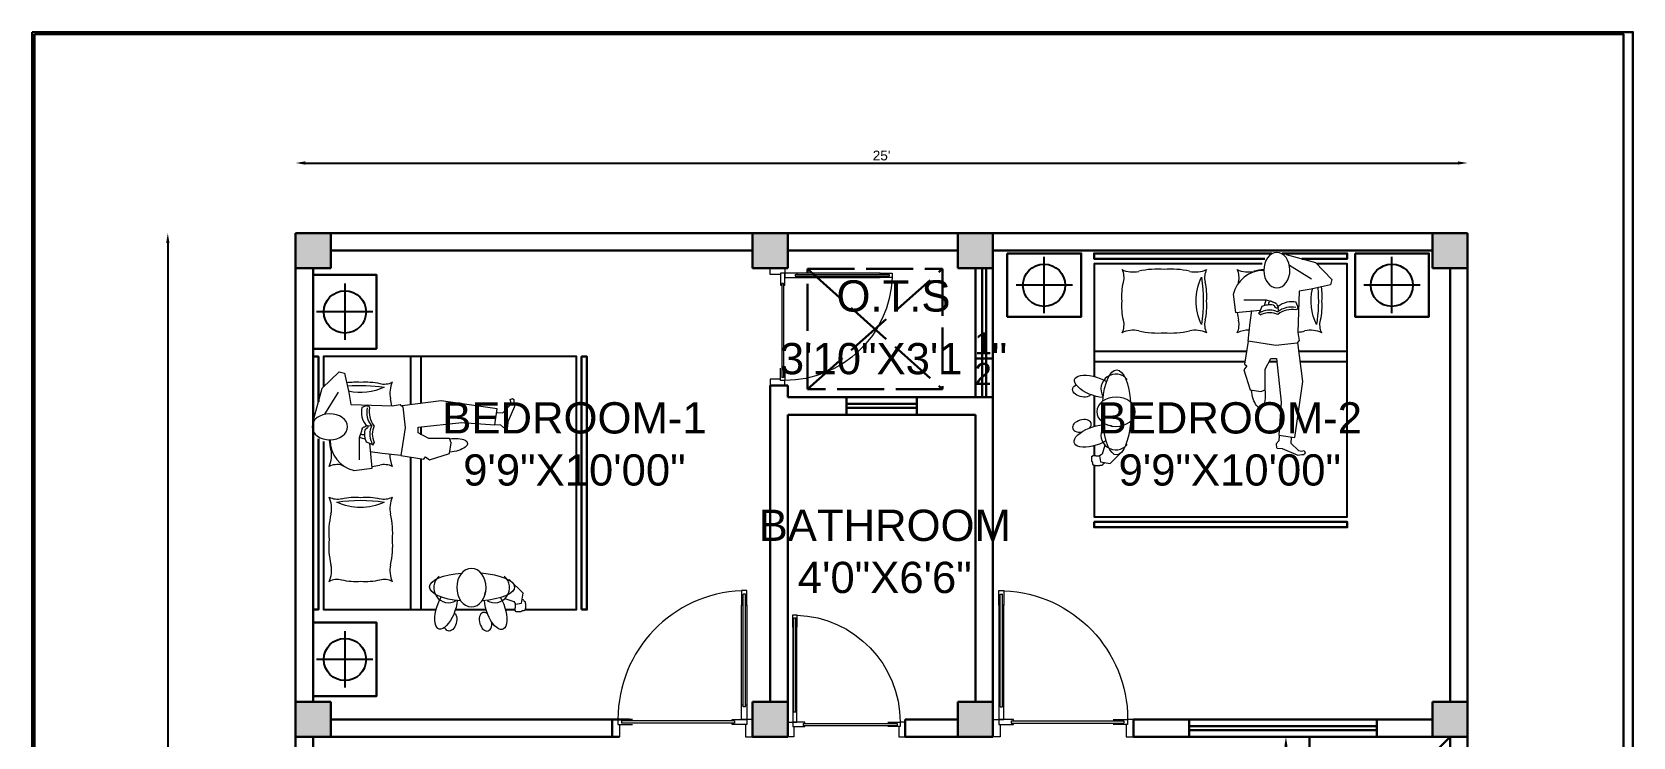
# Model space of a CAD drawing. Header units: inches. Extents: x 3219 to 3629, y 1199 to 1713.
# Drawn here: x 3218.8 to 3628.5, y 1532.1 to 1712.6 of the extents above; entities that cross this region are included whole.
import ezdxf
from ezdxf.lldxf.tags import DXFTag

# ---------------------------------------------------------------- set-up
doc = ezdxf.new("R2010")
doc.units = ezdxf.units.IN
doc.linetypes.add('ACAD_ISO02W100', pattern=[15, 12, -3])
doc.layers.add('door_win', color=19, linetype='Continuous', lineweight=5)
doc.layers.add('WALL', color=250, linetype='Continuous', lineweight=30)
doc.layers.add('PDF_basement', color=6, linetype='Continuous')
doc.layers.add('PDF_bed', color=7, linetype='Continuous', true_color=0x5cb8b8)
doc.layers.add('PDF_WINDOW', color=150, linetype='Continuous', true_color=0x007fff)
doc.styles.get("Standard").update_dxf_attribs({"font": 'arial.ttf'})
tags = doc.linetypes.add('HIDDEN8', pattern=[0.04625, 0.03125, -0.015]).pattern_tags.tags
tags[6:7] = [DXFTag(74, 4), DXFTag(75, 0), DXFTag(340, '0'), DXFTag(46, 1.0), DXFTag(50, 0.0), DXFTag(44, 0.0), DXFTag(45, 0.0)]
tags[4:5] = [DXFTag(74, 4), DXFTag(75, 0), DXFTag(340, '0'), DXFTag(46, 1.0), DXFTag(50, 0.0), DXFTag(44, 0.0), DXFTag(45, 0.0)]
doc.dimstyles.new('ISO-25', dxfattribs={"dimtxt": 2.5, "dimasz": 2.5, "dimexe": 1.25, "dimexo": 0.625, "dimtad": 1, "dimlunit": 4, "dimtxsty": 'Standard', "dimcen": 2.5, "dimse1": 1, "dimse2": 1, "dimadec": 0, "dimazin": 0, "dimtfac": 1, "dimtmove": 0, "dimatfit": 3, "dimfxl": 1, "dimarcsym": 0})

# ---------------------------------------------------------------- blocks, each defined once
blk = doc.blocks.new('*D11')
at = {"layer": 'Defpoints', "color": 0, "transparency": 16777216}
for p in [(3545.73, 1532.08), (3539.71, 1496.08), (3545.73, 1496.08)]:
    blk.add_point(p, dxfattribs=at)
at = {"layer": 'WALL', "color": 0, "lineweight": -2, "transparency": 16777216}
blk.add_line((3539.71, 1529.58), (3539.71, 1498.58), dxfattribs=at)
at = {"layer": 'WALL', "color": 0, "transparency": 16777216}
for points in [[(3539.3, 1529.58), (3540.13, 1529.58), (3539.71, 1532.08)], [(3539.3, 1498.58), (3540.13, 1498.58), (3539.71, 1496.08)]]:
    blk.add_solid(points, dxfattribs=at)
at = {"layer": 'WALL', "color": 0, "transparency": 16777216, "insert": (3537.81, 1514.08), "char_height": 2.5, "attachment_point": 5, "rotation": 90}
blk.add_mtext("3'", dxfattribs=at)
blk = doc.blocks.new('c')
at = {"layer": 'door_win'}
for p, q in [((128488.76, -11152.72), (128494.02, -11152.72)), ((128488.76, -11154.91), (128488.76, -11152.72)), ((128490.29, -11154.91), (128488.76, -11154.91)), ((128490.29, -11154.91), (128490.29, -11154.91)), ((128492.48, -11154.91), (128490.29, -11154.91)), ((128492.48, -11154.47), (128492.48, -11154.91)), ((128494.02, -11154.47), (128492.48, -11154.47)), ((128494.02, -11152.72), (128494.02, -11154.47)), ((128490.29, -11192.59), (128488.76, -11192.59)), ((128488.76, -11192.59), (128488.76, -11194.78)), ((128488.76, -11194.78), (128494.02, -11194.78)), ((128488.76, -11194.78), (128494.02, -11194.78)), ((128490.29, -11192.59), (128490.29, -11192.59)), ((128492.48, -11192.59), (128490.29, -11192.59)), ((128492.48, -11193.03), (128492.48, -11192.59)), ((128494.02, -11193.03), (128492.48, -11193.03)), ((128494.02, -11191.49), (128498.4, -11191.49)), ((128494.02, -11193.03), (128494.02, -11191.49)), ((128498.4, -11193.03), (128494.02, -11193.03)), ((128494.02, -11194.78), (128494.02, -11193.03)), ((128498.4, -11191.49), (128498.4, -11191.93)), ((128498.4, -11191.49, 2.96), (128528.19, -11191.49, -2.15)), ((128498.4, -11192.59), (128498.4, -11193.03)), ((128528.19, -11193.03), (128498.4, -11193.03)), ((128528.19, -11191.49), (128528.19, -11191.93)), ((128532.57, -11191.49), (128528.19, -11191.49)), ((128528.19, -11192.59), (128528.19, -11193.03)), ((128528.19, -11193.03), (128532.57, -11193.03)), ((128532.57, -11193.03), (128532.57, -11191.49))]:
    blk.add_line(p, q, dxfattribs=at)
at = {"layer": 'door_win', "linetype": 'HIDDEN8', "lineweight": 5}
for p, q in [((128492.48, -11154.47), (128492.48, -11158.85)), ((128494.02, -11154.47), (128492.48, -11154.47)), ((128493.58, -11155.57, -2.55), (128492.92, -11155.57, -5.51)), ((128492.92, -11189.3, 2.96), (128492.92, -11155.57, -2.55)), ((128493.58, -11189.3, 2.96), (128493.58, -11155.57, -2.55)), ((128494.02, -11158.85), (128494.02, -11154.47)), ((128492.48, -11188.65), (128492.92, -11188.65)), ((128492.48, -11193.03), (128492.48, -11188.65)), ((128493.58, -11189.3, 2.96), (128492.92, -11189.3)), ((128493.58, -11188.65), (128494.02, -11188.65)), ((128494.02, -11188.65), (128494.02, -11193.03)), ((128494.02, -11193.03), (128492.48, -11193.03))]:
    blk.add_line(p, q, dxfattribs=at)
at = {"layer": 'door_win', "color": 181}
for p, q in [((128497.74, -11192.59, 2.96), (128497.74, -11191.93)), ((128497.74, -11191.93, 2.96), (128531.48, -11191.93, -2.55)), ((128497.74, -11192.59, 2.96), (128531.48, -11192.59, -2.55)), ((128531.48, -11192.59, -2.55), (128531.48, -11191.93, -2.55))]:
    blk.add_line(p, q, dxfattribs=at)
at = {"layer": 'door_win', "linetype": 'HIDDEN8', "lineweight": 5}
blk.add_ellipse((128494.04, -11192.98, -2.55), major_axis=(27.23, 27.23), ratio=1, start_param=5.536472, end_param=7.069278, dxfattribs=at)
blk = doc.blocks.new('*D13')
at = {"layer": 'Defpoints', "color": 0, "transparency": 16777216}
for p in [(3586.23, 1679.02), (3286.23, 1661.08), (3586.23, 1661.08)]:
    blk.add_point(p, dxfattribs=at)
at = {"layer": 'WALL', "color": 0, "lineweight": -2, "transparency": 16777216}
blk.add_line((3288.73, 1679.02), (3583.73, 1679.02), dxfattribs=at)
at = {"layer": 'WALL', "color": 0, "transparency": 16777216}
for points in [[(3288.73, 1679.44), (3288.73, 1678.6), (3286.23, 1679.02)], [(3583.73, 1679.44), (3583.73, 1678.6), (3586.23, 1679.02)]]:
    blk.add_solid(points, dxfattribs=at)
at = {"layer": 'WALL', "color": 0, "transparency": 16777216, "insert": (3436.23, 1680.92), "char_height": 2.5, "attachment_point": 5}
blk.add_mtext("25'", dxfattribs=at)
blk = doc.blocks.new('*D14')
at = {"layer": 'Defpoints', "color": 0, "transparency": 16777216}
for p in [(3286.24, 1661.08), (3253.54, 1361.08), (3286.23, 1361.08)]:
    blk.add_point(p, dxfattribs=at)
at = {"layer": 'WALL', "color": 0, "lineweight": -2, "transparency": 16777216}
blk.add_line((3253.54, 1658.58), (3253.54, 1363.58), dxfattribs=at)
at = {"layer": 'WALL', "color": 0, "transparency": 16777216}
for points in [[(3253.12, 1658.58), (3253.95, 1658.58), (3253.54, 1661.08)], [(3253.12, 1363.58), (3253.95, 1363.58), (3253.54, 1361.08)]]:
    blk.add_solid(points, dxfattribs=at)
at = {"layer": 'WALL', "color": 0, "transparency": 16777216, "insert": (3251.63, 1511.08), "char_height": 2.5, "attachment_point": 5, "rotation": 90}
blk.add_mtext("25'", dxfattribs=at)

msp = doc.modelspace()

# ---------------------------------------------------------------- hatches: boundary and pattern name
at = {"layer": 'WALL', "true_color": 0x000000}
h = msp.add_hatch(color=18, dxfattribs=at)
h.dxf.hatch_style = 1
h.paths.add_polyline_path([(3295.227, 1370.075), (3286.227, 1370.075), (3286.227, 1361.075), (3295.227, 1361.075)])
h.paths.add_polyline_path([(3376.227, 1370.075), (3367.227, 1370.075), (3367.227, 1361.075), (3376.227, 1361.075)])
h.paths.add_polyline_path([(3488.727, 1365.575), (3488.727, 1370.075), (3479.727, 1370.075), (3479.727, 1361.075), (3488.727, 1361.075)])
h.paths.add_polyline_path([(3586.227, 1370.075), (3577.227, 1370.075), (3577.227, 1361.075), (3586.227, 1361.075)])
h.paths.add_polyline_path([(3586.227, 1541.075), (3577.227, 1541.075), (3577.227, 1532.075), (3581.727, 1532.075), (3586.227, 1532.075)])
h.paths.add_polyline_path([(3464.727, 1536.572), (3464.727, 1541.075), (3455.727, 1541.075), (3455.727, 1532.075), (3464.727, 1532.075)])
h.paths.add_polyline_path([(3493.227, 1490.075), (3484.227, 1490.075), (3484.227, 1485.575), (3484.227, 1481.075), (3488.727, 1481.075), (3493.227, 1481.075)])
h.paths.add_polyline_path([(3380.727, 1490.075), (3371.727, 1490.075), (3371.727, 1481.075), (3380.727, 1481.075)])
h.paths.add_polyline_path([(3412.227, 1535.823), (3412.227, 1541.075), (3403.227, 1541.075), (3403.227, 1536.575), (3403.227, 1532.075), (3412.227, 1532.075)])
h.paths.add_polyline_path([(3295.235, 1541.075), (3286.235, 1541.075), (3286.235, 1536.575), (3286.235, 1532.075), (3295.235, 1532.075)])
h.paths.add_polyline_path([(3295.235, 1661.075), (3286.235, 1661.075), (3286.235, 1652.075), (3295.235, 1652.075)])
h.paths.add_polyline_path([(3412.227, 1661.075), (3403.227, 1661.075), (3403.227, 1652.075), (3412.227, 1652.075)])
h.paths.add_polyline_path([(3464.727, 1661.075), (3455.727, 1661.075), (3455.727, 1652.075), (3464.727, 1652.075), (3464.727, 1656.575)])
h.paths.add_polyline_path([(3586.227, 1661.075), (3577.227, 1661.075), (3577.227, 1652.075), (3586.227, 1652.075)])

# ---------------------------------------------------------------- linework, layer by layer
at = {"layer": 'PDF_basement', "lineweight": 25}
for points in [[(3477.859, 1640.537), (3477.859, 1654.972)], [(3566.858, 1640.537), (3566.858, 1654.972)], [(3298.827, 1648.157), (3298.827, 1633.723)], [(3485.077, 1647.754), (3470.642, 1647.754)], [(3574.075, 1647.754), (3559.64, 1647.754)], [(3306.044, 1640.94), (3291.609, 1640.94)], [(3490.595, 1630.834), (3529.648, 1630.834)], [(3543.121, 1630.834), (3555.39, 1630.834)], [(3315.747, 1617.203), (3315.747, 1629.473)], [(3318.394, 1617.524), (3318.394, 1629.473)], [(3490.595, 1628.187), (3529.167, 1628.187)], [(3535.342, 1628.187), (3537.347, 1628.187)], [(3543.441, 1628.187), (3555.39, 1628.187)], [(3318.394, 1609.424), (3318.394, 1611.429)], [(3315.747, 1564.677), (3315.747, 1603.731)], [(3318.394, 1564.677), (3318.394, 1603.25)], [(3298.827, 1559.159), (3298.827, 1544.724)], [(3306.044, 1551.942), (3291.609, 1551.942)]]:
    msp.add_lwpolyline(points, dxfattribs=at)
at = {"layer": 'PDF_bed', "lineweight": 30}
for points in [[(3468.397, 1655.854), (3468.397, 1639.655), (3487.322, 1639.655), (3487.322, 1655.854)], [(3557.395, 1655.854), (3557.395, 1639.655), (3576.32, 1639.655), (3576.32, 1655.854)], [(3290.727, 1631.477), (3306.926, 1631.477), (3306.926, 1650.403), (3290.727, 1650.403)], [(3359.452, 1564.677), (3359.452, 1629.473), (3360.815, 1629.473), (3360.815, 1564.677)], [(3490.595, 1587.129), (3555.39, 1587.129), (3555.39, 1585.766), (3490.595, 1585.766)], [(3290.727, 1542.479), (3306.926, 1542.479), (3306.926, 1561.404), (3290.727, 1561.404)]]:
    msp.add_lwpolyline(points, close=True, dxfattribs=at)
for points in [[(3536.144, 1655.854), (3490.595, 1655.854), (3490.595, 1654.491), (3534.3, 1654.491)], [(3543.762, 1654.491), (3555.39, 1654.491), (3555.39, 1655.854), (3538.71, 1655.854)], [(3292.091, 1617.845), (3292.091, 1629.473), (3290.727, 1629.473), (3290.727, 1612.793)], [(3290.727, 1610.226), (3290.727, 1564.677), (3292.091, 1564.677), (3292.091, 1608.382)]]:
    msp.add_lwpolyline(points, dxfattribs=at)
at = {"layer": 'PDF_bed', "lineweight": 25}
for points in [[(3490.595, 1601.564), (3490.595, 1588.412), (3555.39, 1588.412), (3555.39, 1653.207), (3547.611, 1653.207)], [(3533.658, 1653.207), (3490.595, 1653.207), (3490.595, 1624.418)], [(3345.018, 1564.677), (3358.169, 1564.677), (3358.169, 1629.473), (3293.374, 1629.473), (3293.374, 1621.694)], [(3490.595, 1619.366), (3490.595, 1611.588)], [(3293.374, 1607.74), (3293.374, 1564.677), (3322.163, 1564.677)], [(3490.595, 1606.616), (3490.595, 1604.13)], [(3327.215, 1564.677), (3334.994, 1564.677)], [(3339.965, 1564.677), (3342.451, 1564.677)]]:
    msp.add_lwpolyline(points, dxfattribs=at)
for centre in [(3477.819, 1647.714), (3566.818, 1647.714), (3298.867, 1640.9), (3298.867, 1551.902)]:
    msp.add_circle(centre, 5.413, dxfattribs=at)
at = {"layer": 'PDF_WINDOW', "lineweight": 0}
for points in [[(3539.753, 1655.613), (3547.291, 1653.528), (3551.461, 1649.198), (3551.14, 1647.835), (3546.168, 1646.712), (3543.121, 1646.231), (3542.8, 1635.645), (3543.121, 1633.56), (3542.479, 1632.919), (3537.106, 1632.277), (3530.049, 1633.4), (3530.53, 1638.211), (3531.012, 1641.259)], [(3540.635, 1652.887), (3546.248, 1649.358)], [(3526.2, 1645.429), (3526.842, 1640.778), (3533.177, 1641.339)], [(3528.927, 1643.985), (3534.7, 1643.985)], [(3534.219, 1642.542), (3534.62, 1643.985), (3535.663, 1643.665)], [(3535.262, 1642.702), (3535.342, 1642.863), (3535.342, 1643.264), (3535.422, 1643.424), (3535.583, 1643.584), (3535.663, 1643.745)], [(3536.785, 1643.183), (3536.625, 1643.344), (3536.465, 1643.424), (3536.304, 1643.424), (3535.984, 1643.584), (3535.823, 1643.665), (3535.663, 1643.665), (3535.583, 1643.745)], [(3536.705, 1643.264), (3536.866, 1643.264), (3537.106, 1643.103), (3537.267, 1642.943), (3537.347, 1642.782), (3537.427, 1642.622), (3537.587, 1642.542), (3537.587, 1642.381), (3537.668, 1642.221), (3537.748, 1642.061), (3537.748, 1641.9), (3537.587, 1641.82), (3537.267, 1641.82), (3537.106, 1641.9), (3537.106, 1642.061), (3536.866, 1642.141), (3536.866, 1642.301), (3536.785, 1642.462), (3536.625, 1642.542), (3536.545, 1642.702)], [(3542.96, 1641.82), (3542.319, 1643.344)], [(3533.337, 1640.938), (3532.696, 1640.537), (3533.417, 1640.136)], [(3533.658, 1642.462), (3532.856, 1640.617)], [(3537.668, 1642.381), (3537.748, 1641.098)], [(3542.559, 1642.061), (3542.96, 1641.74), (3542.319, 1641.419)], [(3530.049, 1633.4), (3529.087, 1627.546), (3529.729, 1627.065), (3528.927, 1626.102), (3530.53, 1620.97), (3533.257, 1620.489), (3534.38, 1620.97), (3534.38, 1626.263), (3535.823, 1628.989), (3537.267, 1628.989), (3538.47, 1617.762), (3537.908, 1609.342), (3541.998, 1608.701), (3544.083, 1623.055), (3542.8, 1633.079)], [(3290.968, 1613.835), (3293.053, 1621.373), (3297.383, 1625.543), (3298.747, 1625.222), (3299.869, 1620.25), (3300.35, 1617.203), (3310.936, 1616.882), (3313.021, 1617.203), (3313.662, 1616.562), (3314.304, 1611.189), (3313.181, 1604.132), (3308.37, 1604.613), (3305.322, 1605.094)], [(3293.694, 1614.717), (3297.223, 1620.331)], [(3337.88, 1615.118), (3339.324, 1615.038), (3341.168, 1617.043), (3341.329, 1617.845), (3341.168, 1618.486), (3341.73, 1618.727), (3342.131, 1618.486)], [(3489.713, 1619.687), (3489.472, 1619.446), (3489.231, 1619.286), (3488.83, 1619.126), (3488.429, 1619.045), (3487.948, 1619.045), (3487.547, 1619.126), (3487.066, 1619.206), (3486.585, 1619.366), (3486.184, 1619.607), (3485.863, 1619.847), (3485.543, 1620.088), (3485.302, 1620.409), (3485.142, 1620.73), (3485.061, 1621.05), (3485.142, 1621.291), (3485.222, 1621.612), (3485.462, 1621.772), (3485.783, 1622.013), (3486.104, 1622.173)], [(3304.761, 1617.043), (3303.237, 1616.401)], [(3304.52, 1616.642), (3304.841, 1617.043), (3305.162, 1616.401)], [(3313.181, 1604.132), (3319.035, 1603.169), (3319.516, 1603.811), (3320.479, 1603.009), (3325.611, 1604.613), (3326.092, 1607.339), (3325.611, 1608.462), (3320.318, 1608.462), (3317.592, 1609.906), (3317.592, 1611.349), (3328.819, 1612.552), (3337.239, 1611.991), (3337.88, 1616.08), (3323.526, 1618.165), (3313.502, 1616.882)], [(3340.607, 1611.429), (3340.687, 1612.873), (3342.371, 1616.802), (3342.211, 1617.845), (3342.211, 1618.486)], [(3303.398, 1610.868), (3303.237, 1610.708), (3303.157, 1610.547), (3303.157, 1610.387), (3302.997, 1610.066), (3302.917, 1609.906), (3302.917, 1609.745), (3302.836, 1609.665)], [(3303.318, 1610.788), (3303.318, 1610.948), (3303.478, 1611.189), (3303.638, 1611.349), (3303.799, 1611.429), (3303.959, 1611.509), (3304.039, 1611.67), (3304.2, 1611.67), (3304.36, 1611.75), (3304.52, 1611.83), (3304.681, 1611.83), (3304.761, 1611.67), (3304.761, 1611.349), (3304.681, 1611.189), (3304.52, 1611.189), (3304.44, 1610.948), (3304.28, 1610.948), (3304.119, 1610.868), (3304.039, 1610.708), (3303.879, 1610.627)], [(3304.2, 1611.75), (3305.483, 1611.83)], [(3337.399, 1612.071), (3338.682, 1611.991), (3339.484, 1611.269), (3340.527, 1611.349)], [(3489.552, 1611.187), (3489.713, 1611.507), (3489.873, 1611.828), (3489.873, 1612.149), (3489.873, 1612.47), (3489.713, 1612.71), (3489.472, 1612.951), (3489.151, 1613.111), (3488.83, 1613.272), (3488.429, 1613.352), (3487.948, 1613.352), (3487.467, 1613.272), (3486.986, 1613.191), (3486.585, 1613.031), (3486.184, 1612.79), (3485.783, 1612.55), (3485.462, 1612.229), (3485.302, 1611.989), (3485.142, 1611.668), (3485.061, 1611.347), (3485.142, 1611.026), (3485.302, 1610.786), (3485.543, 1610.545), (3485.783, 1610.385), (3486.184, 1610.224), (3486.585, 1610.144), (3487.066, 1610.144), (3487.547, 1610.224)], [(3493.883, 1611.989), (3494.444, 1611.908), (3494.925, 1611.828), (3495.326, 1611.588)], [(3301.152, 1600.283), (3305.803, 1600.924), (3305.242, 1607.259)], [(3304.039, 1608.302), (3302.596, 1608.703), (3302.917, 1609.745)], [(3302.596, 1603.009), (3302.596, 1608.783)], [(3303.879, 1609.344), (3303.718, 1609.424), (3303.318, 1609.424), (3303.157, 1609.505), (3302.997, 1609.665), (3302.836, 1609.745)], [(3304.119, 1607.74), (3305.964, 1606.938)], [(3305.643, 1607.42), (3306.044, 1606.778), (3306.445, 1607.5)], [(3493.401, 1606.776), (3492.68, 1604.45), (3491.958, 1604.05)], [(3537.988, 1609.182), (3537.908, 1607.899), (3537.186, 1607.097), (3537.267, 1606.054)], [(3541.036, 1608.701), (3540.955, 1607.257), (3542.96, 1605.413), (3543.762, 1605.252), (3544.404, 1605.413), (3544.644, 1604.851), (3544.404, 1604.45)], [(3493.161, 1602.285), (3493.161, 1602.125), (3493.081, 1602.125), (3493, 1601.965), (3492.84, 1601.884), (3492.84, 1601.804), (3492.76, 1601.804), (3492.76, 1601.644), (3492.68, 1601.644), (3492.599, 1601.564), (3492.118, 1601.564), (3492.118, 1601.483), (3490.915, 1601.483), (3490.915, 1601.564), (3490.514, 1601.564), (3490.514, 1601.644), (3490.354, 1601.644), (3490.354, 1601.804), (3490.274, 1601.804), (3490.274, 1602.365), (3490.194, 1602.365), (3490.194, 1602.526), (3490.033, 1602.606), (3490.033, 1603.969), (3490.194, 1603.969), (3490.194, 1604.05), (3490.274, 1604.05), (3490.274, 1604.13), (3491.076, 1604.13), (3491.076, 1604.05), (3491.958, 1604.05), (3492.279, 1602.526), (3494.765, 1602.125), (3498.293, 1605.653)], [(3537.347, 1605.974), (3538.79, 1605.894), (3542.72, 1604.21), (3543.762, 1604.37), (3544.404, 1604.37)], [(3334.593, 1567.965), (3334.673, 1568.526), (3334.753, 1569.007), (3334.994, 1569.408)], [(3344.296, 1567.243), (3344.456, 1567.243), (3344.456, 1567.163), (3344.617, 1567.083), (3344.697, 1566.922), (3344.777, 1566.922), (3344.777, 1566.842), (3344.937, 1566.842), (3344.937, 1566.762), (3345.018, 1566.682), (3345.018, 1566.201), (3345.098, 1566.201), (3345.098, 1564.998), (3345.018, 1564.998), (3345.018, 1564.597), (3344.937, 1564.597), (3344.937, 1564.437), (3344.777, 1564.437), (3344.777, 1564.356), (3344.216, 1564.356), (3344.216, 1564.276), (3344.055, 1564.276), (3343.975, 1564.116), (3342.612, 1564.116), (3342.612, 1564.276), (3342.532, 1564.276), (3342.532, 1564.356), (3342.451, 1564.356), (3342.451, 1565.158), (3342.532, 1565.158), (3342.532, 1566.04), (3344.055, 1566.361), (3344.456, 1568.847), (3340.928, 1572.376)], [(3339.805, 1567.484), (3342.131, 1566.762), (3342.532, 1566.04)], [(3326.894, 1563.795), (3327.135, 1563.554), (3327.295, 1563.314), (3327.455, 1562.913), (3327.536, 1562.512), (3327.536, 1562.031), (3327.455, 1561.63), (3327.375, 1561.149), (3327.215, 1560.667), (3326.974, 1560.267), (3326.734, 1559.946), (3326.493, 1559.625), (3326.172, 1559.384), (3325.852, 1559.224), (3325.531, 1559.144), (3325.29, 1559.224), (3324.969, 1559.304), (3324.809, 1559.545), (3324.569, 1559.866), (3324.408, 1560.186)], [(3335.394, 1563.635), (3335.074, 1563.795), (3334.753, 1563.955), (3334.432, 1563.955), (3334.111, 1563.955), (3333.871, 1563.795), (3333.63, 1563.554), (3333.47, 1563.234), (3333.309, 1562.913), (3333.229, 1562.512), (3333.229, 1562.031), (3333.309, 1561.55), (3333.39, 1561.068), (3333.55, 1560.667), (3333.791, 1560.267), (3334.031, 1559.866), (3334.352, 1559.545), (3334.593, 1559.384), (3334.913, 1559.224), (3335.234, 1559.144), (3335.555, 1559.224), (3335.795, 1559.384), (3336.036, 1559.625), (3336.196, 1559.866), (3336.357, 1560.267), (3336.437, 1560.667), (3336.437, 1561.149), (3336.357, 1561.63)]]:
    msp.add_lwpolyline(points, dxfattribs=at)
for points in [[(3498.128, 1638.788, -0.0729452), (3497.778, 1643.656, -0.0729452), (3498.128, 1648.543)], [(3518.988, 1648.543, -0.0729693), (3519.337, 1643.654, -0.0729693), (3518.988, 1638.786)], [(3547.872, 1647.061, -0.0589104), (3547.545, 1637.651, -0.1684099), (3546.505, 1646.759)], [(3548.738, 1647.202, -0.0527072), (3548.848, 1643.675, -0.0729693), (3548.498, 1638.786)], [(3299.379, 1622.82, -0.0527072), (3302.906, 1622.93, -0.0729693), (3307.795, 1622.581)], [(3299.52, 1621.954, -0.0589104), (3308.93, 1621.627, -0.1684099), (3299.822, 1620.588)], [(3298.038, 1593.07, -0.0729693), (3302.927, 1593.42, -0.0729693), (3307.795, 1593.07)], [(3307.793, 1572.21, -0.0729452), (3302.925, 1571.861, -0.0729452), (3298.038, 1572.21)]]:
    msp.add_lwpolyline(points, format="xyb", dxfattribs=at)
for points in [[(3518.114, 1637.651, -0.227505), (3518.115, 1649.759, -0.0758856)], [(3308.93, 1592.197, -0.227505), (3296.822, 1592.197, -0.0758856)]]:
    msp.add_lwpolyline(points, format="xyb", close=True, dxfattribs=at)
for centre, radius, start, end in [((3500.579, 1657.899), 6.776, 245.16541, 282.43651), ((3493.201, 1649.639), 5.092, 347.56346, 24.83459), ((3506.914, 1629.35), 22.494, 85.74279, 102.43654), ((3510.202, 1629.35), 22.494, 77.56346, 94.25721), ((3516.537, 1657.899), 6.776, 257.56349, 294.83459), ((3523.995, 1649.639), 5.092, 155.16541, 192.43102), ((3534.019, 1643.464), 8.059, 90.29663, 166.31103), ((3530.089, 1657.899), 6.776, 245.16541, 282.43651), ((3522.632, 1649.639), 5.092, 347.56346, 24.83459), ((3536.344, 1629.35), 22.494, 96.02051, 102.43653), ((3544.036, 1644.909), 16.874, 167.56318, 168.6073), ((3541.236, 1637.851), 5.654, 78.56872, 128.54005), ((3544.043, 1642.422), 16.881, 185.61405, 192.43102), ((3535.542, 1636.327), 5.012, 64.6875, 115.3125), ((3535.542, 1635.685), 5.012, 64.6875, 115.3125), ((3535.623, 1637.69), 5.012, 79.86513, 115.31251), ((3541.156, 1636.487), 5.654, 78.56872, 128.54005), ((3541.156, 1635.846), 5.654, 78.56872, 128.54005), ((3500.579, 1629.43), 6.776, 77.56349, 114.83459), ((3493.201, 1637.69), 5.092, 335.16541, 12.43654), ((3506.914, 1657.979), 22.494, 257.56346, 274.25721), ((3510.202, 1657.979), 22.494, 265.74279, 282.43654), ((3516.537, 1629.43), 6.776, 65.16541, 102.43651), ((3523.995, 1637.69), 5.092, 167.56345, 204.82913), ((3530.089, 1629.43), 6.776, 88.34659, 114.83458), ((3522.632, 1637.69), 5.092, 335.16541, 12.43654), ((3539.713, 1657.979), 22.494, 277.83874, 282.43658), ((3546.048, 1629.43), 6.776, 65.16541, 102.43651), ((3553.425, 1637.69), 5.092, 167.56345, 204.82913), ((3308.891, 1627.508), 5.092, 257.56345, 294.82913), ((3317.151, 1620.13), 6.776, 155.16541, 192.43651), ((3496.168, 1621.171), 3.809, 39.17725, 210.6024), ((3288.603, 1613.795), 22.494, 7.83874, 12.43658), ((3308.731, 1615.319), 5.654, 168.56872, 218.54005), ((3310.094, 1615.238), 5.654, 168.56872, 218.54005), ((3310.735, 1615.238), 5.654, 168.56872, 218.54005), ((3308.891, 1609.705), 5.012, 169.86513, 205.31251), ((3310.254, 1609.625), 5.012, 154.6875, 205.3125), ((3310.896, 1609.625), 5.012, 154.6875, 205.3125), ((3496.168, 1609.382), 3.809, 150.13916, 320.82276), ((3317.231, 1610.427), 22.494, 186.02051, 192.43653), ((3303.117, 1608.101), 8.059, 180.29663, 256.31103), ((3288.682, 1604.172), 6.776, 335.16541, 12.43651), ((3317.151, 1604.172), 6.776, 178.34659, 204.83458), ((3296.942, 1596.714), 5.092, 77.56346, 114.83459), ((3301.672, 1618.119), 16.874, 257.56318, 258.6073), ((3304.16, 1618.125), 16.881, 275.61405, 282.43102), ((3308.891, 1596.714), 5.092, 65.16541, 102.43654), ((3296.942, 1598.077), 5.092, 245.16541, 282.43102), ((3288.682, 1590.619), 6.776, 347.56349, 24.83459), ((3308.891, 1598.077), 5.092, 257.56345, 294.82913), ((3317.151, 1590.619), 6.776, 155.16541, 192.43651), ((3317.231, 1584.284), 22.494, 167.56346, 184.25721), ((3288.602, 1584.284), 22.494, 355.74279, 12.43654), ((3317.231, 1580.996), 22.494, 175.74279, 192.43654), ((3288.602, 1580.996), 22.494, 347.56346, 4.25721), ((3288.682, 1574.661), 6.776, 335.16541, 12.43651), ((3317.151, 1574.661), 6.776, 167.56349, 204.83459), ((3296.942, 1567.283), 5.092, 77.56346, 114.83459), ((3308.891, 1567.283), 5.092, 65.16541, 102.43654), ((3325.411, 1570.25), 3.809, 129.17725, 300.6024), ((3337.199, 1570.25), 3.809, 240.13916, 50.82276)]:
    msp.add_arc(centre, radius, start, end, dxfattribs=at)
at = {"layer": 'PDF_WINDOW', "lineweight": 0, "extrusion": (0, 0, -1)}
for centre, major_axis, ratio, start_param, end_param in [((3537.397, 1651.574), (-0.044, -4.542), 0.7349323, 6.2611138, 12.5442991), ((3490.864, 1621.83), (-5.203, 1.844), 0.4282459, 4.1602038, 8.2958291), ((3496.355, 1615.984), (-0.033, -10.075), 0.3566609, 1.7714264, 4.5337499), ((3496.23, 1615.329), (-4.914, 0.002), 0.7642023, 0.006991848017885409, 6.290177155197472), ((3532.672, 1620.439), (-0.555, 4.122), 0.4057707, 1.4965462, 4.8763219), ((3295.007, 1611.479), (4.542, -0.044), 0.7349323, 6.2611138, 12.5442991), ((3490.679, 1609.119), (-5.136, -1.807), 0.4362845, 4.257984, 8.4522398), ((3496.408, 1615.51), (-0.043, -11.233), 0.3277242, 4.9483441, 7.5933968), ((3326.142, 1606.755), (-4.122, -0.555), 0.4057707, 1.4965462, 4.8763219), ((3330.597, 1570.437), (10.075, -0.033), 0.3566609, 1.7714264, 4.5337499), ((3331.252, 1570.312), (-0.002, -4.914), 0.7642023, 0.006991848017885409, 6.290177155197472), ((3331.071, 1570.491), (11.233, -0.043), 0.3277242, 4.9483441, 7.5933968), ((3324.751, 1564.946), (-1.844, -5.203), 0.4282459, 4.1602038, 8.2958291), ((3337.462, 1564.761), (1.807, -5.136), 0.4362845, 4.257984, 8.4522398)]:
    msp.add_ellipse(centre, major_axis=major_axis, ratio=ratio, start_param=start_param, end_param=end_param, dxfattribs=at)
at = {"layer": 'WALL'}
for p, q in [((3286.227, 1661.075), (3586.227, 1661.075)), ((3286.227, 1361.075), (3286.227, 1661.075)), ((3286.235, 1652.075), (3286.235, 1661.075)), ((3286.235, 1661.075), (3295.235, 1661.075)), ((3295.235, 1661.075), (3295.235, 1652.075)), ((3403.227, 1652.075), (3403.227, 1661.075)), ((3403.227, 1661.075), (3412.227, 1661.075)), ((3412.227, 1661.075), (3412.227, 1652.075)), ((3464.727, 1661.075), (3455.727, 1661.075)), ((3455.727, 1661.075), (3455.727, 1652.075)), ((3464.727, 1656.575), (3464.727, 1661.075)), ((3586.227, 1661.075), (3577.227, 1661.075)), ((3577.227, 1661.075), (3577.227, 1652.075)), ((3586.227, 1661.075), (3586.227, 1361.075)), ((3295.235, 1656.575), (3403.227, 1656.575)), ((3436.227, 1656.575), (3412.227, 1656.575)), ((3416.727, 1656.575), (3455.727, 1656.575)), ((3436.227, 1656.575), (3455.727, 1656.575)), ((3464.727, 1656.575), (3577.227, 1656.575)), ((3464.727, 1656.575), (3464.727, 1536.575)), ((3464.727, 1656.575), (3464.727, 1536.575)), ((3295.235, 1652.075), (3286.235, 1652.075)), ((3290.727, 1541.075), (3290.727, 1652.075)), ((3412.227, 1652.075), (3403.227, 1652.075)), ((3455.727, 1652.075), (3464.727, 1652.075)), ((3460.227, 1652.075), (3460.227, 1619.075)), ((3461.977, 1619.075), (3461.977, 1652.075)), ((3462.977, 1619.075), (3462.977, 1652.075)), ((3577.227, 1652.075), (3586.227, 1652.075)), ((3581.727, 1652.075), (3581.727, 1541.075)), ((3407.727, 1622.075), (3407.727, 1541.075)), ((3407.727, 1622.075), (3407.727, 1541.075)), ((3407.727, 1622.075), (3412.227, 1622.075)), ((3412.227, 1622.075), (3412.227, 1619.075)), ((3412.227, 1619.075), (3460.227, 1619.075)), ((3427.227, 1619.075), (3427.227, 1614.575)), ((3445.227, 1619.075), (3445.227, 1614.575)), ((3460.227, 1619.075), (3464.727, 1619.075)), ((3412.227, 1541.075), (3412.227, 1614.575)), ((3412.227, 1614.575), (3460.227, 1614.575)), ((3427.227, 1617.325), (3445.227, 1617.325)), ((3427.227, 1616.325), (3445.227, 1616.325)), ((3460.227, 1614.575), (3460.227, 1541.075)), ((3412.227, 1608.575), (3412.227, 1541.075)), ((3286.235, 1536.575), (3286.235, 1541.075)), ((3286.235, 1541.075), (3295.235, 1541.075)), ((3295.235, 1541.075), (3295.235, 1532.075)), ((3403.227, 1536.575), (3403.227, 1541.075)), ((3403.227, 1541.075), (3412.227, 1541.075)), ((3412.227, 1541.075), (3412.227, 1532.075)), ((3455.727, 1532.075), (3455.727, 1541.075)), ((3455.727, 1541.075), (3464.727, 1541.075)), ((3464.727, 1541.075), (3464.727, 1532.075)), ((3586.227, 1541.075), (3577.227, 1541.075)), ((3577.227, 1541.075), (3577.227, 1532.075)), ((3586.227, 1532.075), (3586.227, 1541.075)), ((3286.235, 1536.575), (3286.235, 1532.075)), ((3371.727, 1536.575), (3295.235, 1536.575)), ((3367.253, 1536.575), (3367.253, 1532.075)), ((3403.227, 1536.575), (3403.227, 1532.075)), ((3442.227, 1536.575), (3455.727, 1536.575)), ((3442.227, 1536.575), (3442.227, 1532.075)), ((3500.727, 1536.575), (3577.227, 1536.575)), ((3500.727, 1536.575), (3500.727, 1532.075)), ((3514.977, 1536.575), (3514.977, 1532.075)), ((3562.977, 1536.575), (3562.977, 1532.075)), ((3514.977, 1534.825), (3562.977, 1534.825)), ((3514.977, 1533.825), (3562.977, 1533.825)), ((3295.235, 1532.075), (3286.235, 1532.075)), ((3290.727, 1370.075), (3290.727, 1532.075)), ((3369.126, 1532.075), (3290.727, 1532.075)), ((3290.735, 1532.075), (3295.235, 1532.075)), ((3412.227, 1532.075), (3403.227, 1532.075)), ((3407.727, 1532.075), (3412.227, 1532.075)), ((3442.227, 1532.075), (3464.727, 1532.075)), ((3455.727, 1532.075), (3442.227, 1532.075)), ((3464.727, 1532.075), (3455.727, 1532.075)), ((3464.727, 1532.075), (3455.727, 1532.075)), ((3505.227, 1532.075), (3500.727, 1532.075)), ((3505.227, 1532.075), (3581.727, 1532.075)), ((3505.227, 1532.075), (3541.227, 1532.075)), ((3505.227, 1532.075), (3541.227, 1532.075)), ((3581.727, 1532.075), (3545.727, 1532.075)), ((3545.727, 1532.075), (3545.727, 1496.075)), ((3545.727, 1496.075), (3581.727, 1532.075)), ((3581.727, 1532.075), (3581.727, 1370.075)), ((3581.727, 1532.075), (3581.727, 1496.075)), ((3581.727, 1532.075), (3586.227, 1532.075))]:
    msp.add_line(p, q, dxfattribs=at)
at = {"layer": 'WALL', "linetype": 'ACAD_ISO02W100'}
for p, q in [((3417.289, 1621.083), (3451.855, 1651.914)), ((3417.289, 1651.914), (3451.855, 1621.083))]:
    msp.add_line(p, q, dxfattribs=at)
at = {"layer": 'WALL'}
for points in [[(3218.787, 1712.558), (3628.54, 1712.558), (3628.54, 1199.023), (3218.787, 1199.023)], [(3219.38, 1711.98), (3626.144, 1711.98), (3626.144, 1292.957), (3219.38, 1292.957)]]:
    msp.add_lwpolyline(points, close=True, dxfattribs=at)
at = {"layer": 'WALL', "linetype": 'ACAD_ISO02W100'}
msp.add_lwpolyline([(3417.289, 1651.914), (3451.855, 1651.914), (3451.855, 1621.083), (3417.289, 1621.083)], close=True, dxfattribs=at)

# ---------------------------------------------------------------- block references
at = {"layer": 'door_win', "color": 2}
for p, xscale, yscale, zscale, rotation in [((-88197.933, -6329.208), -0.7129468774486535, 0.7129468774486535, 0.7129468774486535, 179.9999999428373), ((-6172.111, -108369.45), 0.8553396049535318, 0.8553396049535318, 0.8553396049535318, 90.00000005716262), ((13040.066, -108369.45), -0.8553396049535318, 0.8553396049535318, 0.8553396049535318, 269.9999999428374), ((11393.511, -90073.585), -0.7129468774486535, 0.7129468774486535, 0.7129468774486535, 269.9999999428374)]:
    msp.add_blockref('c', p, dxfattribs=dict(at, xscale=xscale, yscale=yscale, zscale=zscale, rotation=rotation))

# ---------------------------------------------------------------- texts
at = {"layer": 'WALL', "char_height": 8, "attachment_point": 1}
for s, insert in [('\\A1;\\pxqc;O.T.S\\P3\'10"X3\'1 {\\H0.7x;\\S1/2;}"', (3405.529, 1648.988)), ('\\pxqc;BEDROOM-1\\P9\'9"X10\'00"', (3323.863, 1617.767)), ('\\pxqc;BEDROOM-2\\P9\'9"X10\'00"', (3491.595, 1617.767)), ('\\pxqc;BATHROOM\\P4\'0"X6\'6"', (3403.292, 1590.255))]:
    msp.add_mtext_dynamic_manual_height_columns(s, width=67.49843, gutter_width=12.5, heights=[0], dxfattribs=dict(at, insert=insert))

# ---------------------------------------------------------------- dimensions: what is measured, and where the dimension line sits
at = {"layer": 'WALL'}
dim = msp.add_linear_dim(base=(3586.227, 1679.021), p1=(3286.227, 1661.075), p2=(3586.227, 1661.075), dimstyle='ISO-25', dxfattribs=at)
dim.commit()
dim.dimension.update_dxf_attribs({"geometry": '*D13', "text_midpoint": (3436.227, 1680.923)})
for base, p1, p2, picture, middle in [((3253.535, 1361.075), (3286.235, 1661.075), (3286.227, 1361.075), '*D14', (3251.634, 1511.075)), ((3539.714, 1496.075), (3545.727, 1532.075), (3545.727, 1496.075), '*D11', (3537.811, 1514.075))]:
    dim = msp.add_linear_dim(base=base, p1=p1, p2=p2, angle=90, dimstyle='ISO-25', dxfattribs=at)
    dim.commit()
    dim.dimension.update_dxf_attribs({"geometry": picture, "text_midpoint": middle})

doc.saveas('drawing.dxf')
